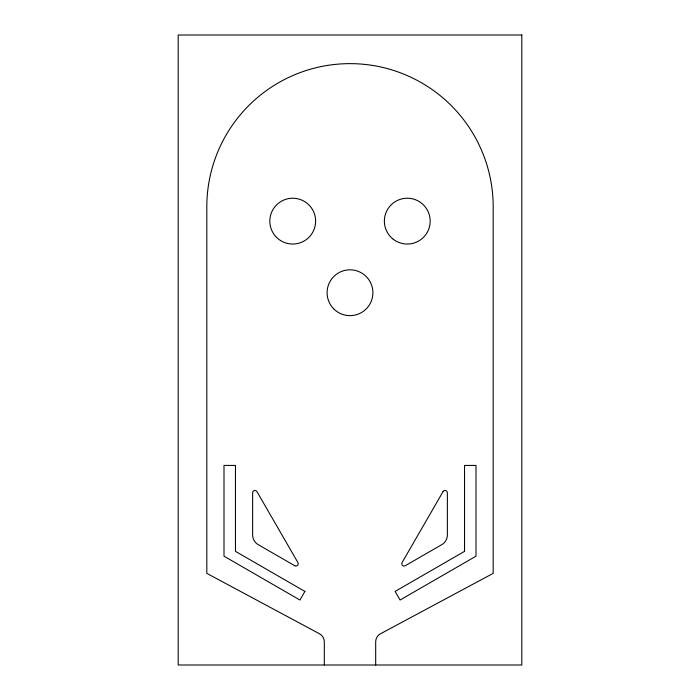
<?xml version="1.0" encoding="UTF-8"?>
<svg xmlns="http://www.w3.org/2000/svg" width="700" height="700" viewBox="0 0 700 700"><rect width="100%" height="100%" fill="white"/><g stroke="black" fill="none" stroke-linecap="round" stroke-linejoin="round"><path stroke-width="1.05" d="M375.681 665L375.681 642.093A9.152 9.152 0 0 1 380.721 633.657L493.185 573.361L493.185 206.815A143.185 143.185 0 0 0 350 63.639A143.185 143.185 0 0 0 206.815 206.815L206.815 573.361L319.279 633.657A9.152 9.152 0 0 1 324.319 642.093L324.319 665M304.894 591.43L299.933 600.023L224 556.185L224 465.43L235.454 465.43L235.454 551.337L304.894 591.43M443.065 491.584L402.062 562.616A2.301 2.301 0 0 0 405.204 565.758L442.4 544.285A11.314 11.314 0 0 0 447.361 535.692L447.361 492.739A2.301 2.301 0 0 0 443.065 491.584M464.546 551.337L395.106 591.43L400.067 600.023L476 556.185L476 465.43L464.546 465.43L464.546 551.337M521.815 35L178.185 35L178.185 665L521.815 665L521.815 35M294.796 565.758L257.6 544.285A11.314 11.314 0 0 1 252.639 535.692L252.639 492.739A2.301 2.301 0 0 1 256.935 491.584L297.938 562.616A2.301 2.301 0 0 1 294.796 565.758M333.804 308.928A22.907 22.907 0 0 0 372.129 298.655A22.907 22.907 0 0 0 344.067 270.602A22.907 22.907 0 0 0 333.804 308.928M280.455 240.485A22.907 22.907 0 0 0 315.613 222.084A22.907 22.907 0 0 0 282.109 200.839A22.907 22.907 0 0 0 280.455 240.485M393.243 239.243A22.907 22.907 0 0 0 429.975 224.236A22.907 22.907 0 0 0 398.606 199.929A22.907 22.907 0 0 0 393.243 239.243"/></g></svg>
